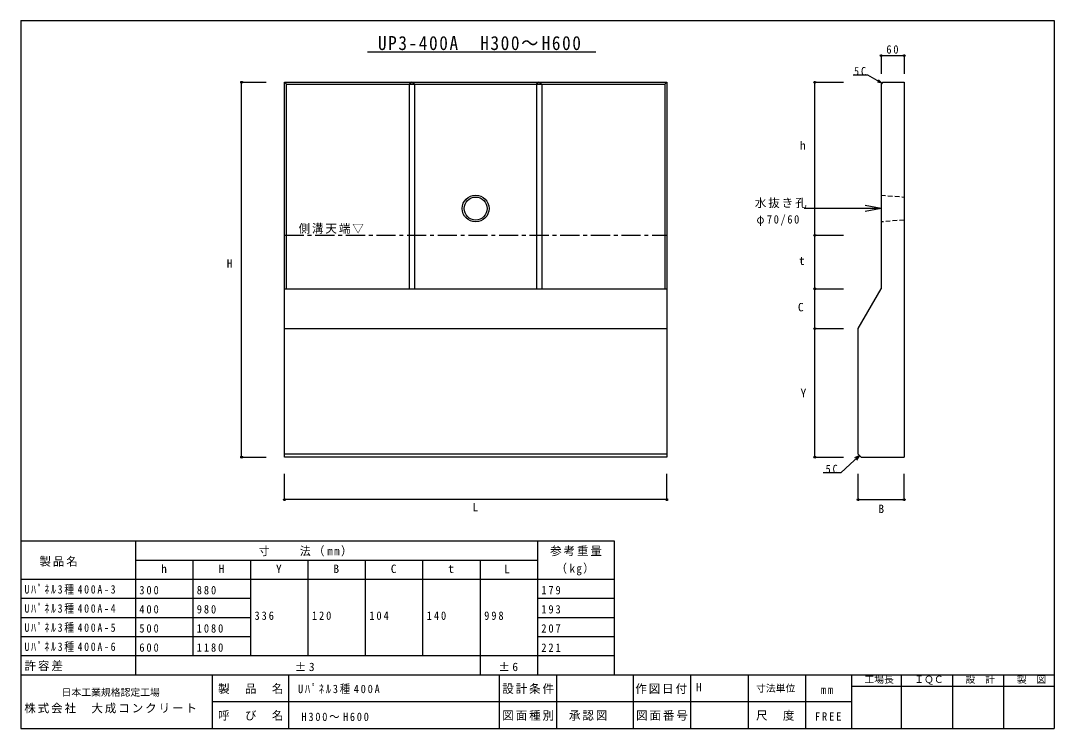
# Model space of a CAD drawing. Units: millimetres, scale not verified. Extents: x -1324 to 1376, y -968 to 882.
import ezdxf
from ezdxf.enums import TextEntityAlignment as Align

# ---------------------------------------------------------------- set-up
doc = ezdxf.new("R2010")
doc.units = ezdxf.units.MM
doc.header["$LTSCALE"] = 10
doc.header["$PDMODE"] = 32
doc.header["$PDSIZE"] = 5
doc.linetypes.add('CHAIN1', pattern=[8, 5, -1, 1, -1])
doc.linetypes.add('DASHED1', pattern=[1.8, 1.2, -0.6])
for name, color, linetype in [('0-1_躯体', 7, 'Continuous'), ('0-2_仕上', 7, 'Continuous'), ('0-4_その他', 2, 'Continuous'), ('F-0_F-0ﾚｲﾔ', 2, 'Continuous')]:
    doc.layers.add(name, color=color, linetype=linetype)
doc.styles.add('ＭＳ ゴシック', font='')
doc.styles.get('ＭＳ ゴシック').set_extended_font_data('MS Gothic')

msp = doc.modelspace()

# ---------------------------------------------------------------- linework, layer by layer
at = {"layer": '0-1_躯体'}
for p, q in [((923.45, 790.53), (983.45, 790.53)), ((923.45, 790.53), (923.45, 742.71)), ((983.45, 790.53), (983.45, 742.71)), ((-746.76, -259.12), (-746.76, 720.88)), ((-746.76, 720.88), (-682.82, 720.88)), ((750.72, 320.88), (750.72, 720.88)), ((750.72, 720.88), (825.46, 720.88)), ((925.42, 718.38), (913.72, 721.35)), ((925.42, 718.38), (917.15, 727.18)), ((923.45, 390.88), (722.43, 390.88)), ((923.45, 390.88), (882, 398.56)), ((923.45, 390.88), (882, 383.21)), ((750.72, 180.88), (750.72, 320.88)), ((750.72, 320.88), (825.46, 320.88)), ((750.72, 76.88), (750.72, 180.88)), ((750.72, 180.88), (825.46, 180.88)), ((750.72, -259.12), (750.72, 76.88)), ((750.72, 76.88), (825.46, 76.88)), ((-746.76, -259.12), (-682.82, -259.12)), ((750.72, -259.12), (825.46, -259.12)), ((866.1, -255.21), (818.74, -300.43)), ((866.1, -255.21), (854.26, -261.14)), ((866.1, -255.21), (859.62, -266.76)), ((-634.55, -370.19), (-634.55, -302.49)), ((363.45, -370.19), (363.45, -302.49)), ((818.74, -300.43), (772.21, -300.43)), ((863.45, -370.19), (863.45, -302.49)), ((983.45, -370.19), (983.45, -302.49)), ((363.45, -370.19), (-634.55, -370.19)), ((863.45, -370.19), (983.45, -370.19))]:
    msp.add_line(p, q, dxfattribs=at)
at = {"layer": '0-1_躯体', "color": 3}
for p, q in [((-634.55, 720.88), (-629.55, 715.88)), ((-629.55, 715.88), (358.45, 715.88)), ((-629.55, 180.88), (-629.55, 715.88)), ((-301.55, 720.88), (-308.55, 715.88)), ((-308.55, 180.88), (-308.55, 715.88)), ((-301.55, 720.88), (-294.55, 715.88)), ((-294.55, 180.88), (-294.55, 715.88)), ((30.45, 720.88), (23.45, 715.88)), ((23.45, 715.88), (23.45, 180.88)), ((30.45, 720.88), (37.45, 715.88)), ((37.45, 715.88), (37.45, 180.88)), ((363.45, 720.88), (358.45, 715.88)), ((358.45, 715.88), (358.45, 180.88)), ((928.45, 720.88), (923.45, 715.88)), ((923.45, 715.88), (923.45, 180.88)), ((928.45, 720.88), (983.45, 720.88)), ((983.45, 720.88), (983.45, -259.12)), ((-634.55, 180.88), (363.45, 180.88)), ((863.45, 76.88), (923.45, 180.88)), ((-634.55, 76.88), (363.45, 76.88)), ((863.45, -251.12), (863.45, 76.88)), ((363.45, -251.12), (-634.55, -251.12)), ((863.45, -251.12), (871.45, -259.12)), ((871.45, -259.12), (983.45, -259.12))]:
    msp.add_line(p, q, dxfattribs=at)
at = {"layer": '0-1_躯体', "color": 3, "linetype": 'DASHED1'}
for p, q in [((923.45, 425.88), (983.45, 420.88)), ((983.45, 360.88), (923.45, 355.88))]:
    msp.add_line(p, q, dxfattribs=at)
at = {"layer": '0-1_躯体', "color": 3, "linetype": 'CHAIN1'}
msp.add_line((-634.55, 320.88), (363.45, 320.88), dxfattribs=at)
at = {"layer": '0-1_躯体'}
msp.add_lwpolyline([(925.42, 718.38), (889.1, 739.79), (850.75, 739.79)], dxfattribs=at)
at = {"layer": '0-1_躯体', "color": 3}
msp.add_lwpolyline([(363.45, -259.12), (-634.55, -259.12), (-634.55, 720.88), (363.45, 720.88)], close=True, dxfattribs=at)
for radius in [35, 30]:
    msp.add_circle((-135.55, 390.88), radius, dxfattribs=at)
at = {"layer": '0-1_躯体'}
for p in [(923.45, 790.53), (983.45, 790.53), (-746.76, 720.88), (750.72, 720.88), (750.72, 320.88), (750.72, 180.88), (750.72, 76.88), (-746.76, -259.12), (750.72, -259.12), (-634.55, -370.19), (363.45, -370.19), (863.45, -370.19), (983.45, -370.19)]:
    msp.add_point(p, dxfattribs=at)
at = {"layer": '0-2_仕上'}
for p, q in [((-1324, -478), (226, -478)), ((-1024, -478), (-1024, -828)), ((26, -478), (26, -828)), ((226, -478), (226, -828)), ((-1024, -528), (26, -528)), ((-874, -528), (-874, -778)), ((-724, -528), (-724, -778)), ((-574, -528), (-574, -778)), ((-424, -528), (-424, -778)), ((-274, -528), (-274, -778)), ((-124, -528), (-124, -828)), ((-1324, -578), (226, -578)), ((-1324, -628), (-724, -628)), ((26, -628), (226, -628)), ((-1324, -678), (-724, -678)), ((26, -678), (226, -678)), ((-1324, -728), (-724, -728)), ((26, -728), (226, -728)), ((-1324, -778), (226, -778))]:
    msp.add_line(p, q, dxfattribs=at)
at = {"layer": '0-4_その他'}
msp.add_line((-418.3, 800.13), (178.75, 800.13), dxfattribs=at)
at = {"layer": 'F-0_F-0ﾚｲﾔ'}
for p, q in [((-1324, 882), (-1324, -968)), ((-1324, 882), (1376, 882)), ((1376, 882), (1376, -968)), ((-1324, -828), (1376, -828)), ((-824, -828), (-824, -968)), ((-624, -828), (-624, -968)), ((-74, -828), (-74, -968)), ((76, -828), (76, -968)), ((276, -828), (276, -968)), ((426, -828), (426, -968)), ((576, -828), (576, -968)), ((726, -828), (726, -968)), ((846, -828), (846, -968)), ((976, -828), (976, -968)), ((1110, -828), (1110, -968)), ((1243, -828), (1243, -968)), ((846, -858), (1376, -858)), ((-824, -898), (846, -898)), ((-1324, -968), (1376, -968))]:
    msp.add_line(p, q, dxfattribs=at)

# ---------------------------------------------------------------- texts
at = {"layer": '0-1_躯体', "char_height": 21.99, "attachment_point": 7, "style": 'ＭＳ ゴシック'}
for s, insert in [('\\T1.36;\\W0.9;60', (937.2, 795.53)), ('\\T1.36;\\W0.9;5C', (852.58, 738.53)), ('\\T1.17;水抜き孔', (593.7, 392.04)), ('\\T1.17;側溝天端▽', (-598.13, 325.09)), ('\\T1.32;\\W0.9;φ70/60', (598.2, 345.62)), ('\\T1.36;\\W0.9;5C', (778.48, -301.32))]:
    msp.add_mtext(s, dxfattribs=dict(at, insert=insert))
at = {"layer": '0-2_仕上', "style": 'ＭＳ ゴシック'}
for s, p in [('h', (711.4, 538.06)), ('H', (-785.68, 229.83)), ('t', (708.96, 236.88)), ('C', (706.12, 115.5)), ('Y', (713.06, -109.04)), ('L', (-143.82, -407.45)), ('B', (916.39, -411.86)), ('h', (-957.21, -568.54)), ('H', (-807.21, -568.54)), ('Y', (-657.21, -568.54)), ('B', (-507.21, -568.54)), ('C', (-357.21, -568.54)), ('t', (-207.21, -568.54)), ('L', (-61.19, -569.04))]:
    msp.add_text(s, height=21.99, dxfattribs=at).set_placement(p, align=Align.BOTTOM_LEFT)
at = {"layer": '0-2_仕上', "char_height": 21.99, "attachment_point": 7, "style": 'ＭＳ ゴシック'}
for s, insert in [('\\T1.26;\\W0.95;寸\\~\\~\\~\\~法（mm）', (-702.44, -518.39)), ('\\T1.17;参考重量', (58.83, -518)), ('\\T1.17;製品名', (-1275.03, -545.24)), ('\\T1.24;\\W0.95;（kg）', (74.64, -568.04)), ('\\T1.36;\\W0.85;Uﾊﾟﾈﾙ3種400A-3', (-1314, -618)), ('\\T1.38;\\W0.9;300', (-1014, -618)), ('\\T1.38;\\W0.9;880', (-864, -618)), ('\\T1.38;\\W0.9;179', (36, -618)), ('\\T1.36;\\W0.85;Uﾊﾟﾈﾙ3種400A-4', (-1314, -668)), ('\\T1.38;\\W0.9;400', (-1014, -668)), ('\\T1.38;\\W0.9;980', (-864, -668)), ('\\T1.38;\\W0.9;193', (36, -668)), ('\\T1.38;\\W0.9;336', (-713.2, -684.7)), ('\\T1.38;\\W0.9;120', (-563.2, -684.7)), ('\\T1.38;\\W0.9;104', (-413.2, -684.7)), ('\\T1.38;\\W0.9;140', (-263.2, -684.7)), ('\\T1.38;\\W0.9;998', (-113.2, -684.7)), ('\\T1.36;\\W0.85;Uﾊﾟﾈﾙ3種400A-5', (-1314, -718)), ('\\T1.38;\\W0.9;500', (-1014, -718)), ('\\T1.38;\\W0.9;1080', (-864, -718)), ('\\T1.38;\\W0.9;207', (36, -718)), ('\\T1.36;\\W0.85;Uﾊﾟﾈﾙ3種400A-6', (-1314, -768)), ('\\T1.38;\\W0.9;600', (-1014, -768)), ('\\T1.38;\\W0.9;1180', (-864, -768)), ('\\T1.38;\\W0.9;221', (36, -768)), ('\\T1.17;許容差', (-1314, -818)), ('\\T1.22;±3', (-607.71, -818.6)), ('\\T1.22;±6', (-76.16, -818.6))]:
    msp.add_mtext(s, dxfattribs=dict(at, insert=insert))
at = {"layer": '0-4_その他', "color": 3, "insert": (-390.82, 804.6), "char_height": 36.66, "attachment_point": 7, "style": 'ＭＳ ゴシック'}
msp.add_mtext('\\T1.19;\\W0.9;UP3-400A\u3000H300～H600', dxfattribs=at)
at = {"layer": 'F-0_F-0ﾚｲﾔ', "color": 4, "style": 'ＭＳ ゴシック'}
for s, p in [('工場長', (879.95, -854.76)), ('ＩＱＣ', (1009.95, -854.76)), ('設\u3000計', (1143.95, -854.76)), ('製\u3000図', (1277.95, -854.76)), ('日本工業規格認定工場', (-1217.11, -888.61)), ('寸法単位', (596.88, -878))]:
    msp.add_text(s, height=18.33, dxfattribs=at).set_placement(p, align=Align.BOTTOM_LEFT)
at = {"layer": 'F-0_F-0ﾚｲﾔ', "color": 7, "style": 'ＭＳ ゴシック'}
msp.add_text('H', height=21.99, dxfattribs=at).set_placement((439.79, -878), align=Align.BOTTOM_LEFT)
at = {"layer": 'F-0_F-0ﾚｲﾔ', "color": 7, "char_height": 21.99, "attachment_point": 7, "style": 'ＭＳ ゴシック'}
for s, insert in [('\\T1.17;製\u3000品\u3000名', (-808.17, -878)), ('\\T1.35;\\W0.9;Uﾊﾟﾈﾙ3種400A', (-599.67, -878.3)), ('\\T1.17;設計条件', (-66.05, -878)), ('\\T1.17;作図日付', (281.36, -878)), ('\\T1.36;\\W0.9;mm', (766.15, -878)), ('\\T1.17;株式会社\u3000大成コンクリート', (-1314.61, -929.02)), ('\\T1.17;呼\u3000び\u3000名', (-808.17, -948)), ('\\T1.34;\\W0.9;H300～H600', (-590.43, -949.14)), ('\\T1.17;図面種別', (-66.05, -948)), ('\\T1.17;承認図', (108.19, -948)), ('\\T1.17;図面番号', (283.38, -948)), ('\\T1.17;尺\u3000度', (596.88, -948)), ('\\T1.38;\\W0.9;FREE', (750.6, -948))]:
    msp.add_mtext(s, dxfattribs=dict(at, insert=insert))

doc.saveas('drawing.dxf')
